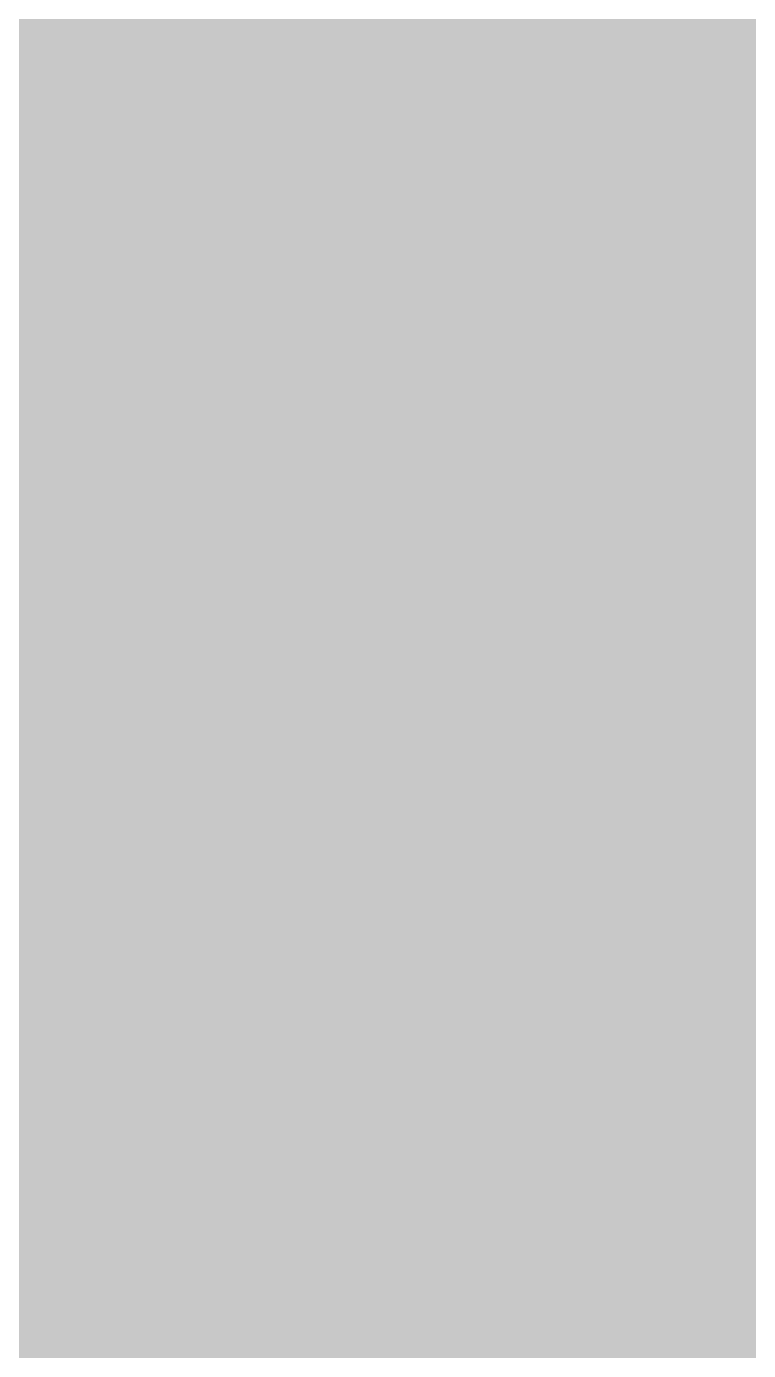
# Model space of a CAD drawing. Header units: inches. Extents: x 0 to 432, y 0 to 280.
# Drawn here: x 96.365 to 96.763, y 167.061 to 167.791 of the extents above; entities that cross this region are included whole.
import ezdxf

# ---------------------------------------------------------------- set-up
doc = ezdxf.new("R2010")
doc.units = ezdxf.units.IN
doc.layers.add('Sheet', color=255, linetype='Continuous')

msp = doc.modelspace()

# ---------------------------------------------------------------- linework, layer by layer
at = {"layer": 'Sheet'}
for points in [[(96.52832, 172.71592, 0.29972, 0.29972, 0), (96.52832, 167.62877, 0.29972, 0.29972, 0)], [(86.86988, 167.62877, 0.29972, 0.29972, 0), (96.52832, 167.62877, 0.29972, 0.29972, 0)], [(96.52832, 167.62877, 0.29972, 0.29972, 0), (96.52832, 162.55285, 0.29972, 0.29972, 0), (101.60462, 162.55285, 0.29972, 0.29972, 0)], [(96.9214, 167.3031, 0.29972, 0.29972, 0), (96.89894, 167.29187, 0.29972, 0.29972, 0), (96.88771, 167.26941, 0.29972, 0.29972, 0), (96.86525, 167.25818, 0.29972, 0.29972, 0), (96.85402, 167.23572, 0.29972, 0.29972, 0), (96.83155, 167.22449, 0.29972, 0.29972, 0), (96.80909, 167.21326, 0.29972, 0.29972, 0), (96.78663, 167.1908, 0.29972, 0.29972, 0), (96.7754, 167.17957, 0.29972, 0.29972, 0), (96.75294, 167.16834, 0.29972, 0.29972, 0), (96.73048, 167.16834, 0.29972, 0.29972, 0), (96.70802, 167.15711, 0.29972, 0.29972, 0), (96.67432, 167.14588, 0.29972, 0.29972, 0), (96.65186, 167.13465, 0.29972, 0.29972, 0), (96.6294, 167.13465, 0.29972, 0.29972, 0), (96.60694, 167.13465, 0.29972, 0.29972, 0), (96.58448, 167.12342, 0.29972, 0.29972, 0), (96.55079, 167.12342, 0.29972, 0.29972, 0), (96.52832, 167.12342, 0.29972, 0.29972, 0)], [(96.9214, 167.3031, 0.29972, 0.29972, 0), (96.89894, 167.29187, 0.29972, 0.29972, 0), (96.88771, 167.26941, 0.29972, 0.29972, 0), (96.86525, 167.25818, 0.29972, 0.29972, 0), (96.85402, 167.23572, 0.29972, 0.29972, 0), (96.83155, 167.22449, 0.29972, 0.29972, 0), (96.80909, 167.21326, 0.29972, 0.29972, 0), (96.78663, 167.1908, 0.29972, 0.29972, 0), (96.7754, 167.17957, 0.29972, 0.29972, 0), (96.75294, 167.16834, 0.29972, 0.29972, 0), (96.73048, 167.16834, 0.29972, 0.29972, 0), (96.70802, 167.15711, 0.29972, 0.29972, 0), (96.67432, 167.14588, 0.29972, 0.29972, 0), (96.65186, 167.13465, 0.29972, 0.29972, 0), (96.6294, 167.13465, 0.29972, 0.29972, 0), (96.60694, 167.13465, 0.29972, 0.29972, 0), (96.58448, 167.12342, 0.29972, 0.29972, 0), (96.55079, 167.12342, 0.29972, 0.29972, 0), (96.52832, 167.12342, 0.29972, 0.29972, 0)], [(96.9214, 167.3031, 0.29972, 0.29972, 0), (96.89894, 167.29187, 0.29972, 0.29972, 0), (96.88771, 167.26941, 0.29972, 0.29972, 0), (96.86525, 167.25818, 0.29972, 0.29972, 0), (96.85402, 167.23572, 0.29972, 0.29972, 0), (96.83155, 167.22449, 0.29972, 0.29972, 0), (96.80909, 167.21326, 0.29972, 0.29972, 0), (96.78663, 167.1908, 0.29972, 0.29972, 0), (96.7754, 167.17957, 0.29972, 0.29972, 0), (96.75294, 167.16834, 0.29972, 0.29972, 0), (96.73048, 167.16834, 0.29972, 0.29972, 0), (96.70802, 167.15711, 0.29972, 0.29972, 0), (96.67432, 167.14588, 0.29972, 0.29972, 0), (96.65186, 167.13465, 0.29972, 0.29972, 0), (96.6294, 167.13465, 0.29972, 0.29972, 0), (96.60694, 167.13465, 0.29972, 0.29972, 0), (96.58448, 167.12342, 0.29972, 0.29972, 0), (96.55079, 167.12342, 0.29972, 0.29972, 0), (96.52832, 167.12342, 0.29972, 0.29972, 0)], [(96.9214, 167.3031, 0.29972, 0.29972, 0), (96.89894, 167.29187, 0.29972, 0.29972, 0), (96.88771, 167.26941, 0.29972, 0.29972, 0), (96.86525, 167.25818, 0.29972, 0.29972, 0), (96.85402, 167.23572, 0.29972, 0.29972, 0), (96.83155, 167.22449, 0.29972, 0.29972, 0), (96.80909, 167.21326, 0.29972, 0.29972, 0), (96.78663, 167.1908, 0.29972, 0.29972, 0), (96.7754, 167.17957, 0.29972, 0.29972, 0), (96.75294, 167.16834, 0.29972, 0.29972, 0), (96.73048, 167.16834, 0.29972, 0.29972, 0), (96.70802, 167.15711, 0.29972, 0.29972, 0), (96.67432, 167.14588, 0.29972, 0.29972, 0), (96.65186, 167.13465, 0.29972, 0.29972, 0), (96.6294, 167.13465, 0.29972, 0.29972, 0), (96.60694, 167.13465, 0.29972, 0.29972, 0), (96.58448, 167.12342, 0.29972, 0.29972, 0), (96.55079, 167.12342, 0.29972, 0.29972, 0), (96.52832, 167.12342, 0.29972, 0.29972, 0)], [(96.9214, 167.3031, 0.29972, 0.29972, 0), (96.89894, 167.29187, 0.29972, 0.29972, 0), (96.88771, 167.26941, 0.29972, 0.29972, 0), (96.86525, 167.25818, 0.29972, 0.29972, 0), (96.85402, 167.23572, 0.29972, 0.29972, 0), (96.83155, 167.22449, 0.29972, 0.29972, 0), (96.80909, 167.21326, 0.29972, 0.29972, 0), (96.78663, 167.1908, 0.29972, 0.29972, 0), (96.7754, 167.17957, 0.29972, 0.29972, 0), (96.75294, 167.16834, 0.29972, 0.29972, 0), (96.73048, 167.16834, 0.29972, 0.29972, 0), (96.70802, 167.15711, 0.29972, 0.29972, 0), (96.67432, 167.14588, 0.29972, 0.29972, 0), (96.65186, 167.13465, 0.29972, 0.29972, 0), (96.6294, 167.13465, 0.29972, 0.29972, 0), (96.60694, 167.13465, 0.29972, 0.29972, 0), (96.58448, 167.12342, 0.29972, 0.29972, 0), (96.55079, 167.12342, 0.29972, 0.29972, 0), (96.52832, 167.12342, 0.29972, 0.29972, 0)], [(96.9214, 167.3031, 0.29972, 0.29972, 0), (96.89894, 167.29187, 0.29972, 0.29972, 0), (96.88771, 167.26941, 0.29972, 0.29972, 0), (96.86525, 167.25818, 0.29972, 0.29972, 0), (96.85402, 167.23572, 0.29972, 0.29972, 0), (96.83155, 167.22449, 0.29972, 0.29972, 0), (96.80909, 167.21326, 0.29972, 0.29972, 0), (96.78663, 167.1908, 0.29972, 0.29972, 0), (96.7754, 167.17957, 0.29972, 0.29972, 0), (96.75294, 167.16834, 0.29972, 0.29972, 0), (96.73048, 167.16834, 0.29972, 0.29972, 0), (96.70802, 167.15711, 0.29972, 0.29972, 0), (96.67432, 167.14588, 0.29972, 0.29972, 0), (96.65186, 167.13465, 0.29972, 0.29972, 0), (96.6294, 167.13465, 0.29972, 0.29972, 0), (96.60694, 167.13465, 0.29972, 0.29972, 0), (96.58448, 167.12342, 0.29972, 0.29972, 0), (96.55079, 167.12342, 0.29972, 0.29972, 0), (96.52832, 167.12342, 0.29972, 0.29972, 0)], [(96.9214, 167.3031, 0.29972, 0.29972, 0), (96.89894, 167.29187, 0.29972, 0.29972, 0), (96.88771, 167.26941, 0.29972, 0.29972, 0), (96.86525, 167.25818, 0.29972, 0.29972, 0), (96.85402, 167.23572, 0.29972, 0.29972, 0), (96.83155, 167.22449, 0.29972, 0.29972, 0), (96.80909, 167.21326, 0.29972, 0.29972, 0), (96.78663, 167.1908, 0.29972, 0.29972, 0), (96.7754, 167.17957, 0.29972, 0.29972, 0), (96.75294, 167.16834, 0.29972, 0.29972, 0), (96.73048, 167.16834, 0.29972, 0.29972, 0), (96.70802, 167.15711, 0.29972, 0.29972, 0), (96.67432, 167.14588, 0.29972, 0.29972, 0), (96.65186, 167.13465, 0.29972, 0.29972, 0), (96.6294, 167.13465, 0.29972, 0.29972, 0), (96.60694, 167.13465, 0.29972, 0.29972, 0), (96.58448, 167.12342, 0.29972, 0.29972, 0), (96.55079, 167.12342, 0.29972, 0.29972, 0), (96.52832, 167.12342, 0.29972, 0.29972, 0)], [(96.52832, 167.12342, 0.29972, 0.29972, 0), (96.50586, 167.12342, 0.29972, 0.29972, 0), (96.47217, 167.12342, 0.29972, 0.29972, 0), (96.44971, 167.13465, 0.29972, 0.29972, 0), (96.42725, 167.13465, 0.29972, 0.29972, 0), (96.40479, 167.13465, 0.29972, 0.29972, 0), (96.37109, 167.14588, 0.29972, 0.29972, 0), (96.34863, 167.15711, 0.29972, 0.29972, 0), (96.32617, 167.16834, 0.29972, 0.29972, 0), (96.30371, 167.16834, 0.29972, 0.29972, 0), (96.28125, 167.17957, 0.29972, 0.29972, 0), (96.25879, 167.1908, 0.29972, 0.29972, 0), (96.23632, 167.21326, 0.29972, 0.29972, 0), (96.22509, 167.22449, 0.29972, 0.29972, 0), (96.20263, 167.23572, 0.29972, 0.29972, 0)], [(96.52832, 167.12342, 0.29972, 0.29972, 0), (96.50586, 167.12342, 0.29972, 0.29972, 0), (96.47217, 167.12342, 0.29972, 0.29972, 0), (96.44971, 167.13465, 0.29972, 0.29972, 0), (96.42725, 167.13465, 0.29972, 0.29972, 0), (96.40479, 167.13465, 0.29972, 0.29972, 0), (96.37109, 167.14588, 0.29972, 0.29972, 0), (96.34863, 167.15711, 0.29972, 0.29972, 0), (96.32617, 167.16834, 0.29972, 0.29972, 0), (96.30371, 167.16834, 0.29972, 0.29972, 0), (96.28125, 167.17957, 0.29972, 0.29972, 0), (96.25879, 167.1908, 0.29972, 0.29972, 0), (96.23632, 167.21326, 0.29972, 0.29972, 0), (96.22509, 167.22449, 0.29972, 0.29972, 0), (96.20263, 167.23572, 0.29972, 0.29972, 0)], [(96.52832, 167.12342, 0.29972, 0.29972, 0), (96.50586, 167.12342, 0.29972, 0.29972, 0), (96.47217, 167.12342, 0.29972, 0.29972, 0), (96.44971, 167.13465, 0.29972, 0.29972, 0), (96.42725, 167.13465, 0.29972, 0.29972, 0), (96.40479, 167.13465, 0.29972, 0.29972, 0), (96.37109, 167.14588, 0.29972, 0.29972, 0), (96.34863, 167.15711, 0.29972, 0.29972, 0), (96.32617, 167.16834, 0.29972, 0.29972, 0), (96.30371, 167.16834, 0.29972, 0.29972, 0), (96.28125, 167.17957, 0.29972, 0.29972, 0), (96.25879, 167.1908, 0.29972, 0.29972, 0), (96.23632, 167.21326, 0.29972, 0.29972, 0), (96.22509, 167.22449, 0.29972, 0.29972, 0), (96.20263, 167.23572, 0.29972, 0.29972, 0)], [(96.52832, 167.12342, 0.29972, 0.29972, 0), (96.50586, 167.12342, 0.29972, 0.29972, 0), (96.47217, 167.12342, 0.29972, 0.29972, 0), (96.44971, 167.13465, 0.29972, 0.29972, 0), (96.42725, 167.13465, 0.29972, 0.29972, 0), (96.40479, 167.13465, 0.29972, 0.29972, 0), (96.37109, 167.14588, 0.29972, 0.29972, 0), (96.34863, 167.15711, 0.29972, 0.29972, 0), (96.32617, 167.16834, 0.29972, 0.29972, 0), (96.30371, 167.16834, 0.29972, 0.29972, 0), (96.28125, 167.17957, 0.29972, 0.29972, 0), (96.25879, 167.1908, 0.29972, 0.29972, 0), (96.23632, 167.21326, 0.29972, 0.29972, 0), (96.22509, 167.22449, 0.29972, 0.29972, 0), (96.20263, 167.23572, 0.29972, 0.29972, 0)], [(96.52832, 167.12342, 0.29972, 0.29972, 0), (96.50586, 167.12342, 0.29972, 0.29972, 0), (96.47217, 167.12342, 0.29972, 0.29972, 0), (96.44971, 167.13465, 0.29972, 0.29972, 0), (96.42725, 167.13465, 0.29972, 0.29972, 0), (96.40479, 167.13465, 0.29972, 0.29972, 0), (96.37109, 167.14588, 0.29972, 0.29972, 0), (96.34863, 167.15711, 0.29972, 0.29972, 0), (96.32617, 167.16834, 0.29972, 0.29972, 0), (96.30371, 167.16834, 0.29972, 0.29972, 0), (96.28125, 167.17957, 0.29972, 0.29972, 0), (96.25879, 167.1908, 0.29972, 0.29972, 0), (96.23632, 167.21326, 0.29972, 0.29972, 0), (96.22509, 167.22449, 0.29972, 0.29972, 0), (96.20263, 167.23572, 0.29972, 0.29972, 0)], [(96.52832, 167.12342, 0.29972, 0.29972, 0), (96.50586, 167.12342, 0.29972, 0.29972, 0), (96.47217, 167.12342, 0.29972, 0.29972, 0), (96.44971, 167.13465, 0.29972, 0.29972, 0), (96.42725, 167.13465, 0.29972, 0.29972, 0), (96.40479, 167.13465, 0.29972, 0.29972, 0), (96.37109, 167.14588, 0.29972, 0.29972, 0), (96.34863, 167.15711, 0.29972, 0.29972, 0), (96.32617, 167.16834, 0.29972, 0.29972, 0), (96.30371, 167.16834, 0.29972, 0.29972, 0), (96.28125, 167.17957, 0.29972, 0.29972, 0), (96.25879, 167.1908, 0.29972, 0.29972, 0), (96.23632, 167.21326, 0.29972, 0.29972, 0), (96.22509, 167.22449, 0.29972, 0.29972, 0), (96.20263, 167.23572, 0.29972, 0.29972, 0)], [(96.52832, 167.12342, 0.29972, 0.29972, 0), (96.50586, 167.12342, 0.29972, 0.29972, 0), (96.47217, 167.12342, 0.29972, 0.29972, 0), (96.44971, 167.13465, 0.29972, 0.29972, 0), (96.42725, 167.13465, 0.29972, 0.29972, 0), (96.40479, 167.13465, 0.29972, 0.29972, 0), (96.37109, 167.14588, 0.29972, 0.29972, 0), (96.34863, 167.15711, 0.29972, 0.29972, 0), (96.32617, 167.16834, 0.29972, 0.29972, 0), (96.30371, 167.16834, 0.29972, 0.29972, 0), (96.28125, 167.17957, 0.29972, 0.29972, 0), (96.25879, 167.1908, 0.29972, 0.29972, 0), (96.23632, 167.21326, 0.29972, 0.29972, 0), (96.22509, 167.22449, 0.29972, 0.29972, 0), (96.20263, 167.23572, 0.29972, 0.29972, 0)], [(96.83155, 167.22449, 0.09906, 0.09906, 0), (96.80909, 167.21326, 0.09906, 0.09906, 0), (96.78663, 167.1908, 0.09906, 0.09906, 0), (96.7754, 167.17957, 0.09906, 0.09906, 0), (96.75294, 167.16834, 0.09906, 0.09906, 0), (96.73048, 167.16834, 0.09906, 0.09906, 0), (96.70802, 167.15711, 0.09906, 0.09906, 0), (96.67432, 167.14588, 0.09906, 0.09906, 0), (96.65186, 167.13465, 0.09906, 0.09906, 0), (96.6294, 167.13465, 0.09906, 0.09906, 0), (96.60694, 167.13465, 0.09906, 0.09906, 0), (96.58448, 167.12342, 0.09906, 0.09906, 0), (96.55079, 167.12342, 0.09906, 0.09906, 0), (96.52832, 167.12342, 0.09906, 0.09906, 0)], [(96.83155, 167.22449, 0.09906, 0.09906, 0), (96.80909, 167.21326, 0.09906, 0.09906, 0), (96.78663, 167.1908, 0.09906, 0.09906, 0), (96.7754, 167.17957, 0.09906, 0.09906, 0), (96.75294, 167.16834, 0.09906, 0.09906, 0), (96.73048, 167.16834, 0.09906, 0.09906, 0), (96.70802, 167.15711, 0.09906, 0.09906, 0), (96.67432, 167.14588, 0.09906, 0.09906, 0), (96.65186, 167.13465, 0.09906, 0.09906, 0), (96.6294, 167.13465, 0.09906, 0.09906, 0), (96.60694, 167.13465, 0.09906, 0.09906, 0), (96.58448, 167.12342, 0.09906, 0.09906, 0), (96.55079, 167.12342, 0.09906, 0.09906, 0), (96.52832, 167.12342, 0.09906, 0.09906, 0)], [(96.83155, 167.22449, 0.09906, 0.09906, 0), (96.80909, 167.21326, 0.09906, 0.09906, 0), (96.78663, 167.1908, 0.09906, 0.09906, 0), (96.7754, 167.17957, 0.09906, 0.09906, 0), (96.75294, 167.16834, 0.09906, 0.09906, 0), (96.73048, 167.16834, 0.09906, 0.09906, 0), (96.70802, 167.15711, 0.09906, 0.09906, 0), (96.67432, 167.14588, 0.09906, 0.09906, 0), (96.65186, 167.13465, 0.09906, 0.09906, 0), (96.6294, 167.13465, 0.09906, 0.09906, 0), (96.60694, 167.13465, 0.09906, 0.09906, 0), (96.58448, 167.12342, 0.09906, 0.09906, 0), (96.55079, 167.12342, 0.09906, 0.09906, 0), (96.52832, 167.12342, 0.09906, 0.09906, 0)], [(96.83155, 167.22449, 0.09906, 0.09906, 0), (96.80909, 167.21326, 0.09906, 0.09906, 0), (96.78663, 167.1908, 0.09906, 0.09906, 0), (96.7754, 167.17957, 0.09906, 0.09906, 0), (96.75294, 167.16834, 0.09906, 0.09906, 0), (96.73048, 167.16834, 0.09906, 0.09906, 0), (96.70802, 167.15711, 0.09906, 0.09906, 0), (96.67432, 167.14588, 0.09906, 0.09906, 0), (96.65186, 167.13465, 0.09906, 0.09906, 0), (96.6294, 167.13465, 0.09906, 0.09906, 0), (96.60694, 167.13465, 0.09906, 0.09906, 0), (96.58448, 167.12342, 0.09906, 0.09906, 0), (96.55079, 167.12342, 0.09906, 0.09906, 0), (96.52832, 167.12342, 0.09906, 0.09906, 0)], [(96.83155, 167.22449, 0.09906, 0.09906, 0), (96.80909, 167.21326, 0.09906, 0.09906, 0), (96.78663, 167.1908, 0.09906, 0.09906, 0), (96.7754, 167.17957, 0.09906, 0.09906, 0), (96.75294, 167.16834, 0.09906, 0.09906, 0), (96.73048, 167.16834, 0.09906, 0.09906, 0), (96.70802, 167.15711, 0.09906, 0.09906, 0), (96.67432, 167.14588, 0.09906, 0.09906, 0), (96.65186, 167.13465, 0.09906, 0.09906, 0), (96.6294, 167.13465, 0.09906, 0.09906, 0), (96.60694, 167.13465, 0.09906, 0.09906, 0), (96.58448, 167.12342, 0.09906, 0.09906, 0), (96.55079, 167.12342, 0.09906, 0.09906, 0), (96.52832, 167.12342, 0.09906, 0.09906, 0)], [(96.83155, 167.22449, 0.09906, 0.09906, 0), (96.80909, 167.21326, 0.09906, 0.09906, 0), (96.78663, 167.1908, 0.09906, 0.09906, 0), (96.7754, 167.17957, 0.09906, 0.09906, 0), (96.75294, 167.16834, 0.09906, 0.09906, 0), (96.73048, 167.16834, 0.09906, 0.09906, 0), (96.70802, 167.15711, 0.09906, 0.09906, 0), (96.67432, 167.14588, 0.09906, 0.09906, 0), (96.65186, 167.13465, 0.09906, 0.09906, 0), (96.6294, 167.13465, 0.09906, 0.09906, 0), (96.60694, 167.13465, 0.09906, 0.09906, 0), (96.58448, 167.12342, 0.09906, 0.09906, 0), (96.55079, 167.12342, 0.09906, 0.09906, 0), (96.52832, 167.12342, 0.09906, 0.09906, 0)], [(96.83155, 167.22449, 0.09906, 0.09906, 0), (96.80909, 167.21326, 0.09906, 0.09906, 0), (96.78663, 167.1908, 0.09906, 0.09906, 0), (96.7754, 167.17957, 0.09906, 0.09906, 0), (96.75294, 167.16834, 0.09906, 0.09906, 0), (96.73048, 167.16834, 0.09906, 0.09906, 0), (96.70802, 167.15711, 0.09906, 0.09906, 0), (96.67432, 167.14588, 0.09906, 0.09906, 0), (96.65186, 167.13465, 0.09906, 0.09906, 0), (96.6294, 167.13465, 0.09906, 0.09906, 0), (96.60694, 167.13465, 0.09906, 0.09906, 0), (96.58448, 167.12342, 0.09906, 0.09906, 0), (96.55079, 167.12342, 0.09906, 0.09906, 0), (96.52832, 167.12342, 0.09906, 0.09906, 0)], [(96.52832, 167.12342, 0.09906, 0.09906, 0), (96.50586, 167.12342, 0.09906, 0.09906, 0), (96.47217, 167.12342, 0.09906, 0.09906, 0), (96.44971, 167.13465, 0.09906, 0.09906, 0), (96.42725, 167.13465, 0.09906, 0.09906, 0), (96.40479, 167.13465, 0.09906, 0.09906, 0), (96.37109, 167.14588, 0.09906, 0.09906, 0), (96.34863, 167.15711, 0.09906, 0.09906, 0), (96.32617, 167.16834, 0.09906, 0.09906, 0), (96.30371, 167.16834, 0.09906, 0.09906, 0)], [(96.52832, 167.12342, 0.09906, 0.09906, 0), (96.50586, 167.12342, 0.09906, 0.09906, 0), (96.47217, 167.12342, 0.09906, 0.09906, 0), (96.44971, 167.13465, 0.09906, 0.09906, 0), (96.42725, 167.13465, 0.09906, 0.09906, 0), (96.40479, 167.13465, 0.09906, 0.09906, 0), (96.37109, 167.14588, 0.09906, 0.09906, 0), (96.34863, 167.15711, 0.09906, 0.09906, 0), (96.32617, 167.16834, 0.09906, 0.09906, 0), (96.30371, 167.16834, 0.09906, 0.09906, 0)], [(96.52832, 167.12342, 0.09906, 0.09906, 0), (96.50586, 167.12342, 0.09906, 0.09906, 0), (96.47217, 167.12342, 0.09906, 0.09906, 0), (96.44971, 167.13465, 0.09906, 0.09906, 0), (96.42725, 167.13465, 0.09906, 0.09906, 0), (96.40479, 167.13465, 0.09906, 0.09906, 0), (96.37109, 167.14588, 0.09906, 0.09906, 0), (96.34863, 167.15711, 0.09906, 0.09906, 0), (96.32617, 167.16834, 0.09906, 0.09906, 0), (96.30371, 167.16834, 0.09906, 0.09906, 0)], [(96.52832, 167.12342, 0.09906, 0.09906, 0), (96.50586, 167.12342, 0.09906, 0.09906, 0), (96.47217, 167.12342, 0.09906, 0.09906, 0), (96.44971, 167.13465, 0.09906, 0.09906, 0), (96.42725, 167.13465, 0.09906, 0.09906, 0), (96.40479, 167.13465, 0.09906, 0.09906, 0), (96.37109, 167.14588, 0.09906, 0.09906, 0), (96.34863, 167.15711, 0.09906, 0.09906, 0), (96.32617, 167.16834, 0.09906, 0.09906, 0), (96.30371, 167.16834, 0.09906, 0.09906, 0)], [(96.52832, 167.12342, 0.09906, 0.09906, 0), (96.50586, 167.12342, 0.09906, 0.09906, 0), (96.47217, 167.12342, 0.09906, 0.09906, 0), (96.44971, 167.13465, 0.09906, 0.09906, 0), (96.42725, 167.13465, 0.09906, 0.09906, 0), (96.40479, 167.13465, 0.09906, 0.09906, 0), (96.37109, 167.14588, 0.09906, 0.09906, 0), (96.34863, 167.15711, 0.09906, 0.09906, 0), (96.32617, 167.16834, 0.09906, 0.09906, 0), (96.30371, 167.16834, 0.09906, 0.09906, 0)], [(96.52832, 167.12342, 0.09906, 0.09906, 0), (96.50586, 167.12342, 0.09906, 0.09906, 0), (96.47217, 167.12342, 0.09906, 0.09906, 0), (96.44971, 167.13465, 0.09906, 0.09906, 0), (96.42725, 167.13465, 0.09906, 0.09906, 0), (96.40479, 167.13465, 0.09906, 0.09906, 0), (96.37109, 167.14588, 0.09906, 0.09906, 0), (96.34863, 167.15711, 0.09906, 0.09906, 0), (96.32617, 167.16834, 0.09906, 0.09906, 0), (96.30371, 167.16834, 0.09906, 0.09906, 0)], [(96.52832, 167.12342, 0.09906, 0.09906, 0), (96.50586, 167.12342, 0.09906, 0.09906, 0), (96.47217, 167.12342, 0.09906, 0.09906, 0), (96.44971, 167.13465, 0.09906, 0.09906, 0), (96.42725, 167.13465, 0.09906, 0.09906, 0), (96.40479, 167.13465, 0.09906, 0.09906, 0), (96.37109, 167.14588, 0.09906, 0.09906, 0), (96.34863, 167.15711, 0.09906, 0.09906, 0), (96.32617, 167.16834, 0.09906, 0.09906, 0), (96.30371, 167.16834, 0.09906, 0.09906, 0)]]:
    msp.add_lwpolyline(points, format="xyseb", dxfattribs=at)
msp.add_lwpolyline([(96.266, 167.64, 0.508, 0.508, 1), (96.774, 167.64, 0.508, 0.508, 1)], format="xyseb", close=True, dxfattribs=at)

doc.saveas('drawing.dxf')
